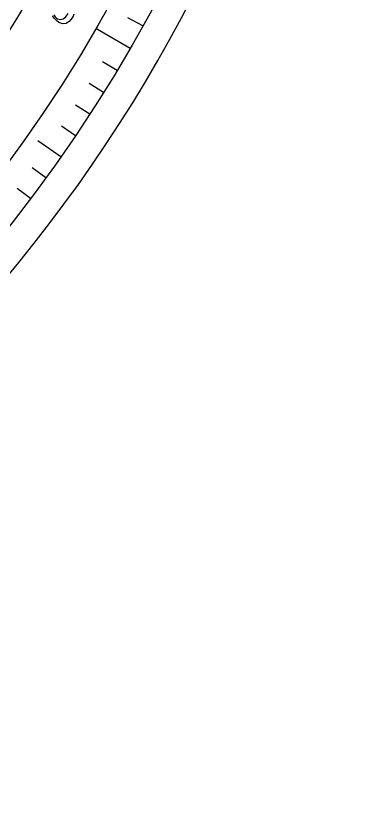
# Model space of a CAD drawing. Header units: millimetres. Extents: x -88 to 88, y -88 to 103.
# Drawn here: x 68.02 to 88, y -88 to -41.23 of the extents above; entities that cross this region are included whole.
import ezdxf

# ---------------------------------------------------------------- set-up
doc = ezdxf.new("R2010")
doc.units = ezdxf.units.MM
for name, color, linetype in [('CUT_OUTER', 1, 'Continuous'), ('ENGRAVE', 7, 'Continuous'), ('ENGRAVE_FINE', 8, 'Continuous'), ('TEXT', 5, 'Continuous')]:
    doc.layers.add(name, color=color, linetype=linetype)

msp = doc.modelspace()

# ---------------------------------------------------------------- linework, layer by layer
at = {"layer": 'CUT_OUTER'}
msp.add_arc((0, -0.0002), 87.9998, 179.223718, 0.304605, dxfattribs=at)
at = {"layer": 'ENGRAVE'}
for points in [[(74.686, -43.12), (72.6855, -41.965)], [(70.6437, -49.4652), (69.2921, -48.5188)]]:
    msp.add_lwpolyline(points, dxfattribs=at)
for radius in [86.24, 86.24, 83.93, 79.64, 79.64, 76.252, 69.96, 69.96]:
    msp.add_circle((0, 0), radius, dxfattribs=at)
at = {"layer": 'ENGRAVE_FINE'}
for points in [[(75.4272, -41.81), (74.5613, -41.33)], [(73.9221, -44.4169), (73.0735, -43.907)], [(73.1357, -45.7002), (72.2961, -45.1756)], [(72.3269, -46.9697), (71.4967, -46.4305)], [(71.4962, -48.2248), (70.6755, -47.6712)], [(69.7696, -50.6906), (68.9687, -50.1087)], [(68.8743, -51.9005), (68.0837, -51.3047)]]:
    msp.add_lwpolyline(points, dxfattribs=at)
at = {"layer": 'TEXT'}
for points in [[(71.3915, -41.1234), (71.3511, -41.2344), (71.3018, -41.3311), (71.1335, -41.5469), (70.948, -41.6631), (70.7459, -41.6798), (70.5274, -41.5974), (70.3867, -41.4982), (70.2649, -41.3743), (70.1616, -41.2257)], [(70.2311, -41.1647), (70.3101, -41.2692), (70.3823, -41.3436), (70.4478, -41.3878), (70.6212, -41.428), (70.7818, -41.3886), (70.9292, -41.2696), (71.0631, -41.0708)]]:
    msp.add_lwpolyline(points, dxfattribs=at)

doc.saveas('drawing.dxf')
